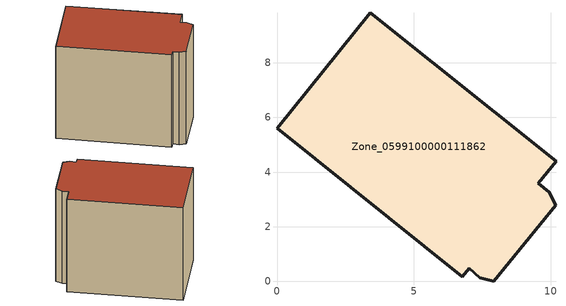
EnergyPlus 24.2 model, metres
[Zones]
Zone_0599100000111862
 floor ground (C_G): 9.55,3.59 9.95,3.27 10.19,2.79 7.92,0 7.4,0.14 7.03,0.48 6.77,0.17 0,5.61 3.4,9.83 10.2,4.39 z0
 wall outside (C_F): 0,5.61 6.77,0.17 7.03,0.48 7.4,0.14 7.92,0 10.19,2.79 9.95,3.27 9.55,3.59 10.2,4.39 3.4,9.83 0,5.61 z0:8.22
 roof outside (C_R): 10.2,4.39 3.4,9.83 0,5.61 6.77,0.17 7.03,0.48 7.4,0.14 7.92,0 10.19,2.79 9.95,3.27 9.55,3.59 z8.22
[BUILDING]
Pand.0599100000111862: North Axis=0; Terrain=City; Loads Convergence Tolerance Value=0.04; Temperature Convergence Tolerance Value=0.4; Solar Distribution=FullExterior; Maximum Number of Warmup Days=25; Minimum Number of Warmup Days=1
[Site:Location]
Rotterdam.The.Hague.AP_ZH_NLD Design_Conditions: Latitude=51.96; Longitude=4.45; Time Zone=1; Elevation=-4.5
[SITE:GROUNDTEMPERATURE:BUILDINGSURFACE]
18, 18, 18, 18, 18, 18, 18, 18, 18, 18, 18, 18
[MATERIAL] Thermal Absorptance=0.9; Solar Absorptance=0.7; Visible Absorptance=0.7
Name | Roughness | Thickness | Conductivity | Density | Specific Heat
G.TI.1946 | MediumSmooth | 0.15 | 1 | 540 | 1210
F.TI.1946 | Rough | 0.3 | 0.857143 | 1920 | 840
R.TI.1946 | MediumRough | 0.2 | 0.1 | 1500 | 1000
[CONSTRUCTION]
C_G: G.TI.1946
C_F: F.TI.1946
C_R: R.TI.1946
[ZONE]
Zone_0599100000111862: Type=1; Multiplier=1; Ceiling Height=Autocalculate; Volume=Autocalculate; Floor Area=autocalculate; Part of Total Floor Area=Yes
[ZONEINFILTRATION:DESIGNFLOWRATE]
Infil_Zone_0599100000111862: Zone or ZoneList or Space or SpaceList=Zone_0599100000111862; Schedule=AlwaysOn; Design Flow Rate Calculation Method=Flow/Area; Flow Rate per Floor Area=0.003; Constant Term Coefficient=1; Temperature Term Coefficient=0; Velocity Term Coefficient=0; Velocity Squared Term Coefficient=0
[HVACTEMPLATE:ZONE:IDEALLOADSAIRSYSTEM]
Zone_0599100000111862: Maximum Heating Supply Air Temperature=50; Minimum Cooling Supply Air Temperature=13; Maximum Heating Supply Air Humidity Ratio=0.0156; Minimum Cooling Supply Air Humidity Ratio=0.0077; Heating Limit=NoLimit; Cooling Limit=NoLimit; Dehumidification Control Type=ConstantSensibleHeatRatio; Cooling Sensible Heat Ratio=0.7; Dehumidification Setpoint=60; Humidification Control Type=None; Humidification Setpoint=30; Outdoor Air Method=None; Outdoor Air Flow Rate per Person=0.00944; Outdoor Air Flow Rate per Zone Floor Area=0; Outdoor Air Flow Rate per Zone=0; Demand Controlled Ventilation Type=None; Outdoor Air Economizer Type=NoEconomizer; Heat Recovery Type=None; Sensible Heat Recovery Effectiveness=0.7; Latent Heat Recovery Effectiveness=0.65
[ZONECONTROL:THERMOSTAT]
ThermostatControl_Zone_0599100000111862: Zone or ZoneList=Zone_0599100000111862; Control Type Schedule=DualSetpointControlType; Control 1=Thermostat_Zone_0599100000111862; Temperature Difference Between Cutout And Setpoint=0
[THERMOSTATSETPOINT:DUALSETPOINT]
Thermostat_Zone_0599100000111862: Heating Setpoint Temperature Schedule=HeatingSetpoint_Zone_0599100000111862; Cooling Setpoint Temperature Schedule=CoolingSetpoint_Zone_0599100000111862
[SCHEDULE:COMPACT]
HeatingSetpoint_Zone_0599100000111862: Through: 12/31, For: AllDays, Until: 24:00, 21
CoolingSetpoint_Zone_0599100000111862: Through: 12/31, For: AllDays, Until: 24:00, 24
DualSetpointControlType: Through: 12/31, For: AllDays, Until: 24:00, 4
AlwaysOn: Through: 12/31, For: AllDays, Until: 24:00, 1
